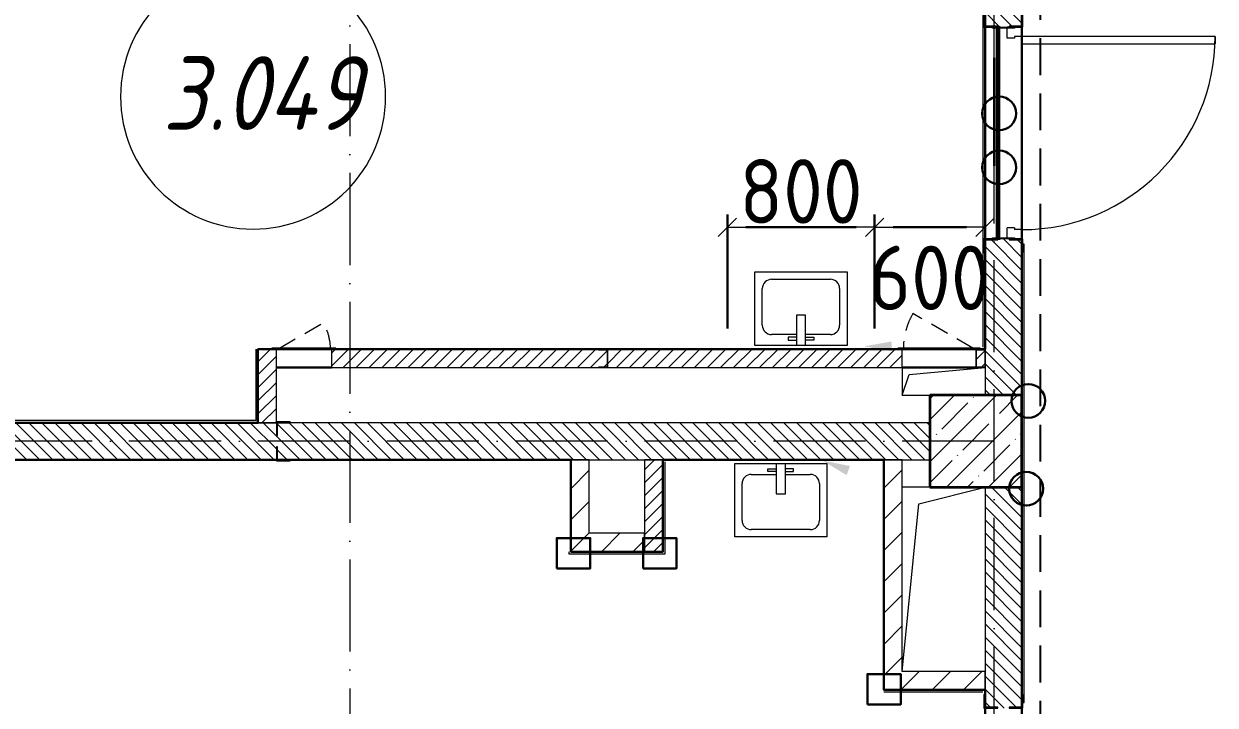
# Model space of a CAD drawing. Header units: millimetres. Extents: x -213536 to 1564669, y -45299 to 942238.
# Drawn here: x 433220 to 439692, y 449102 to 452803 of the extents above; entities that cross this region are included whole.
import ezdxf

# ---------------------------------------------------------------- set-up
doc = ezdxf.new("R2010")
doc.units = ezdxf.units.MM
for name, pattern in [('200_ШТРИХ_ш1п0_6_', [160, 100, -60]), ('50_200_ШТРИХ_1Т_ш5_п1_п1_', [700, 500, -100, 0, -100]), ('Штриховая _2 мм - 1 мм_', [300, 200, -100])]:
    doc.linetypes.add(name, pattern=pattern)
for name, color, linetype, lineweight in [('0-1', 7, 'Continuous', 5), ('0-2', 7, 'Continuous', 9), ('2) ПГП 4м', 4, 'Continuous', 30), ('2.2) ПГП двери 2.4 -', 134, 'Continuous', 60), ('3) ЖБ 4м', 3, 'Continuous', 30), ('4) Метл уголки', 6, 'Continuous', 30), ('5) Швы', 2, 'Continuous', 30), ('6) Мини окна 0.4 -', 10, 'Continuous', 30), ('Каркас_Импост', 7, 'Continuous', 13), ('Марки помещений', 7, 'Continuous', 9), ('Несущие колонны', 7, 'Continuous', 9), ('Несущие колонны-1', 7, 'Continuous', 35), ('Обобщенные модели', 7, 'Continuous', 9), ('Окна', 7, 'Continuous', 9), ('Оси-2', 7, '50_200_ШТРИХ_1Т_ш5_п1_п1_', 9), ('Открывание в плане-2', 7, '200_ШТРИХ_ш1п0_6_', 9), ('Открывание-1', 7, 'Continuous', 9), ('Панель', 7, 'Continuous', 13), ('Размеры', 7, 'Continuous', 15), ('Стены-1', 7, 'Continuous', 13), ('Текстовые примечания', 7, 'Continuous', 9), ('Штриховка разреза-1', 7, 'Continuous', 9)]:
    doc.layers.add(name, color=color, linetype=linetype, lineweight=lineweight)
doc.layers.add('Сантехнические приборы-1', color=7, linetype='Continuous', lineweight=9, true_color=0xaaaaaa)
doc.layers.add('СТ-1_1', color=7, linetype='Штриховая _2 мм - 1 мм_', lineweight=90, true_color=0x888888)
doc.layers.get('0-2').off()
doc.styles.add('ISOCPEUR_I_2', font='isocpeui.ttf', dxfattribs={"width": 0.85, "height": 2.3})
doc.styles.add('СПДС', font='isocpeur.ttf', dxfattribs={"width": 0.9})
doc.dimstyles.new('Размера А3', dxfattribs={"dimtxt": 200, "dimasz": 100, "dimexe": 70, "dimexo": 100, "dimgap": 20, "dimtad": 1, "dimdec": 0, "dimrnd": 10, "dimzin": 0, "dimdsep": 46, "dimtxsty": 'СПДС', "dimblk": 'ARROWHEAD_6', "dimcen": 1, "dimclrd": 256, "dimclre": 256, "dimclrt": 256, "dimazin": 0, "dimtfac": 1, "dimtdec": 0, "dimtmove": 2, "dimatfit": 3, "dimfxl": 1, "dimtolj": 1, "dimtzin": 0, "dimarcsym": 0})
pattern_1 = [(135, (0, 0), (-35.35534, -35.35534), [])]
pattern_2 = [(45, (0, 0), (-35.35534, 35.35534), [])]
pattern_3 = [(45, (0, 0), (-84.8528, 84.8528), [])]

# ---------------------------------------------------------------- blocks, each defined once
blk = doc.blocks.new('ARROWHEAD_6')
at = {"color": 0, "linetype": 'Continuous'}
for p, q in [((0, 0), (-1, 0)), ((-0.5, -0.5), (0.5, 0.5))]:
    blk.add_line(p, q, dxfattribs=at)
blk = doc.blocks.new('*D4803')
at = {"layer": 'Defpoints', "color": 0, "transparency": 16777216}
for p in [(437842.1, 451698.2), (437042.1, 451047.4), (437842.1, 451047.4)]:
    blk.add_point(p, dxfattribs=at)
at = {"layer": 'Размеры', "lineweight": -2, "transparency": 16777216}
for p, q in [((437042.1, 451147.4), (437042.1, 451768.2)), ((437842.1, 451147.4), (437842.1, 451768.2)), ((437142.1, 451698.2), (437742.1, 451698.2))]:
    blk.add_line(p, q, dxfattribs=at)
at = {"layer": 'Размеры', "lineweight": -2, "transparency": 16777216, "xscale": 100, "yscale": 100, "zscale": 100, "rotation": 180}
blk.add_blockref('ARROWHEAD_6', (437042.1, 451698.2), dxfattribs=at)
at = {"layer": 'Размеры', "lineweight": -2, "transparency": 16777216, "xscale": 100, "yscale": 100, "zscale": 100}
blk.add_blockref('ARROWHEAD_6', (437842.1, 451698.2), dxfattribs=at)
at = {"layer": 'Размеры', "transparency": 16777216, "insert": (437442.1, 451893.2), "char_height": 350, "width": 1.866, "attachment_point": 5, "style": 'СПДС'}
blk.add_mtext('\\A1;800', dxfattribs=at)
blk = doc.blocks.new('*D4804')
at = {"layer": 'Defpoints', "color": 0, "transparency": 16777216}
for p in [(438442.1, 451804.3), (438442.1, 451698.2), (437842.1, 451047.4)]:
    blk.add_point(p, dxfattribs=at)
at = {"layer": 'Размеры', "lineweight": -2, "transparency": 16777216}
for p, q in [((437842.1, 451147.4), (437842.1, 451768.2)), ((437942.1, 451698.2), (438342.1, 451698.2)), ((438442.1, 451704.3), (438442.1, 451628.2))]:
    blk.add_line(p, q, dxfattribs=at)
at = {"layer": 'Размеры', "lineweight": -2, "transparency": 16777216, "xscale": 100, "yscale": 100, "zscale": 100, "rotation": 180}
blk.add_blockref('ARROWHEAD_6', (437842.1, 451698.2), dxfattribs=at)
at = {"layer": 'Размеры', "lineweight": -2, "transparency": 16777216, "xscale": 100, "yscale": 100, "zscale": 100}
blk.add_blockref('ARROWHEAD_6', (438442.1, 451698.2), dxfattribs=at)
at = {"layer": 'Размеры', "transparency": 16777216, "insert": (438142.1, 451423.2), "char_height": 350, "width": 1.866, "attachment_point": 5, "style": 'СПДС'}
blk.add_mtext('\\A1;600', dxfattribs=at)
blk = doc.blocks.new('BSC_Колонна _Прямоугольная - 500х500-V45-АИ2_03_План отделки стен 3-го этажа _Часть 2_')
at = {"layer": 'Несущие колонны'}
h = blk.add_hatch(dxfattribs=at)
h.set_pattern_fill('FP_53', color=256, style=0, pattern_type=2)
h.set_pattern_definition([(45, (-7700, -25300), (-114.0493, 114.0493), []), (45, (-7585.95, -25300), (-114.0493, 114.0493), [201.613, -40.323, 3.353, -36.97])])
h.paths.add_polyline_path([(-250, -250), (250, -250), (250, 250), (-250, 250), (-250, 130.1)], flags=0)
at = {"layer": 'Несущие колонны-1'}
for p, q in [((250, 250), (-250, 250)), ((-250, 250), (-250, -250)), ((250, -250), (250, 250)), ((-250, -250), (250, -250))]:
    blk.add_line(p, q, dxfattribs=at)
blk = doc.blocks.new('SND_2D_Раковина1 - 400х300-17910372-АИ2_03_План отделки стен 3-го этажа _Часть 2_')
at = {"layer": 'Сантехнические приборы-1'}
for p, q in [((-250, -220), (-250, 180)), ((-250, 180), (250, 180)), ((-70, 150), (-25, 150)), ((-70, 135), (-70, 150)), ((-25, 135), (-70, 135)), ((-25, 180), (-25, 15)), ((25, 15), (25, 180)), ((70, 150), (25, 150)), ((25, 135), (70, 135)), ((70, 135), (70, 150)), ((250, 180), (250, -220)), ((-210, -130), (-210, 70)), ((-160, 120), (-25, 120)), ((25, 120), (160, 120)), ((210, 70), (210, -130)), ((-25, 15), (25, 15)), ((160, -180), (-160, -180)), ((250, -220), (-250, -220))]:
    blk.add_line(p, q, dxfattribs=at)
for centre, start, end in [((-160, 70), 90, 180), ((160, 70), 0, 90), ((-160, -130), 180, 270), ((160, -130), 270, 0)]:
    blk.add_arc(centre, 50, start, end, dxfattribs=at)
blk = doc.blocks.new('Дверь_СКБ_1Ст_Внутренняя_ШЕР - СОШ_Д-17__Дв_1150x2100h_Лаборантские_ Инструментальные_EI30-28665936-АИ2_03_План отделки стен 3-го этажа _Часть 2_')
at = {"layer": 'Каркас_Импост'}
for p, q in [((-512.5, 100), (-562.5, 100)), ((-562.5, 100), (-562.5, 20)), ((-512.5, 100), (-512.5, 60)), ((587.5, 100), (537.5, 100)), ((537.5, 100), (537.5, 60)), ((587.5, 100), (587.5, 20)), ((-502.5, 20), (-562.5, 20)), ((-512.5, 60), (-502.5, 60)), ((-502.5, 60), (-502.5, 20)), ((527.5, 60), (537.5, 60)), ((527.5, 60), (527.5, 20)), ((587.5, 20), (527.5, 20))]:
    blk.add_line(p, q, dxfattribs=at)
at = {"layer": 'Открывание-1'}
blk.add_arc((-512.5, 100), 1050, 360, 90, dxfattribs=at)
at = {"layer": 'Панель'}
for p, q in [((-512.5, 1150), (-472.5, 1150)), ((-512.5, 1150), (-512.5, 100)), ((-472.5, 100), (-472.5, 1150)), ((-512.5, 100), (-472.5, 100))]:
    blk.add_line(p, q, dxfattribs=at)
blk = doc.blocks.new('Фахверк_СКБ_Уголок - 200_3550-28187522-АИ2_03_План отделки стен 3-го этажа _Часть 2_')
at = {"layer": 'Обобщенные модели'}
for p, q in [((125, 156), (50, 156)), ((50, 156), (50, 150)), ((50, 150), (119, 150)), ((119, 150), (119, 81)), ((125, 81), (125, 156)), ((119, 81), (125, 81)), ((125, 19), (119, 19)), ((119, 19), (119, -50)), ((125, -56), (125, 19)), ((119, -50), (50, -50)), ((50, -50), (50, -56)), ((50, -56), (125, -56))]:
    blk.add_line(p, q, dxfattribs=at)
blk = doc.blocks.new('154_Фахверк_СКБ_Швеллер - Тип_100_3960-28331862-АИ2_03_План отделки стен 3-го этажа _Часть 2_')
at = {"layer": 'Обобщенные модели'}
for p, q in [((175, 50), (125, 50)), ((125, 50), (125, -50)), ((128, 47), (175, 47)), ((128, -47), (128, 47)), ((175, 47), (175, 50)), ((125, -50), (175, -50)), ((175, -47), (128, -47)), ((175, -50), (175, -47))]:
    blk.add_line(p, q, dxfattribs=at)
blk = doc.blocks.new('154_Стойка_СКБ_Уголок - СМ-2180_200-28268025-АИ2_03_План отделки стен 3-го этажа _Часть 2_')
at = {"layer": 'Обобщенные модели'}
for p, q in [((125, 156), (125, 81)), ((200, 156), (125, 156)), ((131, 81), (131, 150)), ((131, 150), (200, 150)), ((200, 150), (200, 156)), ((125, 81), (131, 81)), ((131, 19), (125, 19)), ((125, 19), (125, -56)), ((131, -50), (131, 19)), ((125, -56), (200, -56)), ((200, -50), (131, -50)), ((200, -56), (200, -50))]:
    blk.add_line(p, q, dxfattribs=at)
blk = doc.blocks.new('Стойка_Влож_Полоса боковая - Полоса-28213942-АИ2_03_План отделки стен 3-го этажа _Часть 2_')
at = {"layer": 'Обобщенные модели'}
for p, q in [((-5, 60), (0, 60)), ((-5, -60), (-5, 60)), ((0, 31), (0, -31)), ((0, -60), (-5, -60))]:
    blk.add_line(p, q, dxfattribs=at)
blk = doc.blocks.new('AR_Отверстие Ниша - Лючок-32405436-АИ2_03_План отделки стен 3-го этажа _Часть 2_')
at = {"layer": 'Окна'}
for p, q in [((-200, 50), (200, 50)), ((-200, -50), (-200, 50)), ((200, -50), (-200, -50))]:
    blk.add_line(p, q, dxfattribs=at)
blk = doc.blocks.new('Л_Общий_Лючок - Лючок-29684149-АИ2_03_План отделки стен 3-го этажа _Часть 2_')
at = {"layer": 'Окна'}
for p, q in [((-24, 0), (-24, -6)), ((424, 0), (400, 0)), ((424, 0), (424, -6)), ((-24, -6), (424, -6))]:
    blk.add_line(p, q, dxfattribs=at)
at = {"layer": 'Открывание в плане-2'}
blk.add_line((16.4, -6), (342, -194), dxfattribs=at)
blk.add_arc((6, 0), 388, 330, 359.10947, dxfattribs=at)
blk = doc.blocks.new('AR_Отверстие Ниша - Лючок-32403898-АИ2_03_План отделки стен 3-го этажа _Часть 2_')
at = {"layer": 'Окна'}
for p, q in [((-150, 50), (150, 50)), ((-150, -50), (-150, 50)), ((150, 50), (150, -50)), ((150, -50), (-150, -50))]:
    blk.add_line(p, q, dxfattribs=at)
blk = doc.blocks.new('Л_Общий_Лючок - Лючок-V205-АИ2_03_План отделки стен 3-го этажа _Часть 2_')
at = {"layer": 'Окна'}
for p, q in [((-24, 0), (-24, -6)), ((324, 0), (324, -6)), ((-24, -6), (324, -6))]:
    blk.add_line(p, q, dxfattribs=at)
at = {"layer": 'Открывание в плане-2'}
blk.add_line((283.6, -6), (44.6, -144), dxfattribs=at)
blk.add_arc((294, 0), 288, 181.19974, 210, dxfattribs=at)
blk = doc.blocks.new('154_Фахверк_СКБ_Швеллер - Тип_100_3960_зеркало-29769493-АИ2_03_План отделки стен 3-го этажа _Часть 2_')
at = {"layer": 'Обобщенные модели'}
for p, q in [((175, 50), (125, 50)), ((125, 50), (125, -50)), ((128, 47), (175, 47)), ((128, -47), (128, 47)), ((175, 47), (175, 50)), ((125, -50), (175, -50)), ((175, -47), (128, -47)), ((175, -50), (175, -47))]:
    blk.add_line(p, q, dxfattribs=at)
blk = doc.blocks.new('AR_Отверстие прямоугольное _в плите_ - AR_Отверстие прямоугольное _в плите_-30459275-АИ2_03_План отделки стен 3-го этажа _Часть 2_')
at = {"layer": 'Обобщенные модели'}
for p, q in [((-225, 75), (-225, -75)), ((-187.5, 37.5), (225, 75)), ((-225, -75), (-187.5, 37.5)), ((-225, -75), (-75, -75))]:
    blk.add_line(p, q, dxfattribs=at)
blk = doc.blocks.new('AR_Отверстие прямоугольное _в плите_ - AR_Отверстие прямоугольное _в плите_-30552560-АИ2_03_План отделки стен 3-го этажа _Часть 2_')
at = {"layer": 'Обобщенные модели'}
for p, q in [((-75, 500), (-225, 500)), ((-135, 410), (225, 500)), ((-225, -500), (-135, 410))]:
    blk.add_line(p, q, dxfattribs=at)
blk = doc.blocks.new('0125-Р-ОО-Ш2-АР-о_23_10_2024_rvt-1-АИ2_03_План отделки стен 3-го этажа _Часть 2_')
at = {"layer": 'Штриховка разреза-1'}
h = blk.add_hatch(dxfattribs=at)
h.set_pattern_fill('FP_1', color=256, style=0, pattern_type=2)
h.set_pattern_definition(pattern_1)
h.paths.add_polyline_path([(7750, 25550), (7950, 25550), (7950, 26394), (7881, 26394), (7881, 26400), (7819, 26400), (7819, 26394), (7750, 26394), (7750, 25700)], flags=0)
h.paths.add_polyline_path([(7819, 27550), (7881, 27550), (7881, 27556), (7950, 27556), (7950, 28050), (7750, 28050), (7750, 27556), (7819, 27556)], flags=0)
h = blk.add_hatch(dxfattribs=at)
h.set_pattern_fill('FP_92', color=256, style=0, pattern_type=2)
h.set_pattern_definition(pattern_2)
h.paths.add_polyline_path([(3900, 25400), (3900, 25800), (3800, 25800), (3800, 25400)], flags=0)
h = blk.add_hatch(dxfattribs=at)
h.set_pattern_fill('FP_92', color=256, style=0, pattern_type=2)
h.set_pattern_definition(pattern_2)
h.paths.add_polyline_path([(5650, 25700), (5650, 25703), (5697, 25703), (5697, 25797), (5650, 25797), (5650, 25800), (4200, 25800), (4200, 25700), (5261.7, 25700)], flags=0)
h.paths.add_polyline_path([(5700, 25700), (7300, 25700), (7300, 25800), (5700, 25800), (5700, 25703)], flags=0)
h.paths.add_polyline_path([(7748.5, 25703), (7750, 25703), (7750, 25797), (7703, 25797), (7703, 25703)], flags=0)
h = blk.add_hatch(dxfattribs=at)
h.set_pattern_fill('FP_1', color=256, style=0, pattern_type=2)
h.set_pattern_definition(pattern_1)
h.paths.add_polyline_path([(7450, 25200), (7450, 25400), (3906, 25400), (3906, 25331), (3900, 25331), (3900, 25400), (400, 25400), (400, 25200), (3900, 25200), (3900, 25269), (3906, 25269), (3906, 25200), (7125.7, 25200)], flags=0)
h = blk.add_hatch(dxfattribs=at)
h.set_pattern_fill('FP_3', color=256, style=0, pattern_type=2)
h.set_pattern_definition(pattern_3)
h.paths.add_polyline_path([(5600, 24700), (5600, 25200), (5500, 25200), (5500, 24700)], flags=0)
h = blk.add_hatch(dxfattribs=at)
h.set_pattern_fill('FP_92', color=256, style=0, pattern_type=2)
h.set_pattern_definition(pattern_2)
h.paths.add_polyline_path([(6000, 24700), (6000, 25200), (5900, 25200), (5900, 24700)], flags=0)
h = blk.add_hatch(dxfattribs=at)
h.set_pattern_fill('FP_3', color=256, style=0, pattern_type=2)
h.set_pattern_definition(pattern_3)
h.paths.add_polyline_path([(7300, 23950), (7300, 25200), (7200, 25200), (7200, 23950)], flags=0)
h = blk.add_hatch(dxfattribs=at)
h.set_pattern_fill('FP_1', color=256, style=0, pattern_type=2)
h.set_pattern_definition(pattern_1)
h.paths.add_polyline_path([(7950, 19550), (7950, 19844), (7881, 19844), (7880, 19850), (7819, 19850), (7819, 19844), (7750, 19844), (7750, 19550), (7910, 19550)], flags=0)
h.paths.add_polyline_path([(7910, 19850), (7950, 19850), (7950, 19880), (7880, 19880), (7880, 20720), (7950, 20720), (7950, 20750), (7910, 20750), (7910, 20745), (7790, 20745), (7790, 20750), (7750, 20750), (7750, 19850), (7790, 19850), (7790, 19855), (7910, 19855)], flags=0)
h.paths.add_polyline_path([(7840.4, 20750), (7881, 20750), (7881, 20756), (7950, 20756), (7949, 21740), (7750, 21740), (7750, 20756), (7819, 20756), (7819, 20750)], flags=0)
h.paths.add_polyline_path([(7950, 22140), (7950, 22694), (7881, 22694), (7881, 22700), (7819, 22700), (7819, 22694), (7750, 22694), (7750, 22140), (7949, 22140)], flags=0)
h.paths.add_polyline_path([(7819, 23850), (7881, 23850), (7881, 23856), (7950, 23856), (7950, 25050), (7750, 25050), (7750, 23856), (7819, 23856)], flags=0)
h = blk.add_hatch(dxfattribs=at)
h.set_pattern_fill('FP_3', color=256, style=0, pattern_type=2)
h.set_pattern_definition(pattern_3)
h.paths.add_polyline_path([(5900, 24700), (5900, 24800), (5600, 24800), (5600, 24700)], flags=0)
h = blk.add_hatch(dxfattribs=at)
h.set_pattern_fill('FP_3', color=256, style=0, pattern_type=2)
h.set_pattern_definition(pattern_3)
h.paths.add_polyline_path([(7300, 23950), (7750, 23950), (7750, 24050), (7300, 24050)], flags=0)
at = {"layer": 'Стены-1'}
for p, q in [((7750, 26325), (7750, 25800)), ((7950, 25550), (7950, 26325)), ((3800, 25800), (3800, 25400)), ((3900, 25800), (3800, 25800)), ((5650, 25800), (4200, 25800)), ((7276, 25800), (5700, 25800)), ((7750, 25797), (7750, 25703)), ((7750, 25703), (7750, 25797)), ((3900, 25406), (3900, 25700)), ((4200, 25700), (5650, 25700)), ((5700, 25700), (7300, 25700)), ((7750, 25700), (7750, 25550)), ((3900, 25400), (400, 25400)), ((3800, 25400), (3900, 25400)), ((7450, 25400), (3975, 25400)), ((400, 25200), (3900, 25200)), ((3975, 25200), (7450, 25200)), ((5600, 25200), (5500, 25200)), ((5500, 25200), (5500, 24700)), ((5600, 24800), (5600, 25200)), ((6000, 25200), (5900, 25200)), ((5900, 25200), (5900, 24700)), ((6000, 24700), (6000, 25200)), ((7300, 25200), (7200, 25200)), ((7200, 25200), (7200, 23950)), ((7300, 24050), (7300, 25200)), ((7750, 25050), (7750, 23925)), ((7950, 23925), (7950, 25050)), ((5900, 24800), (5600, 24800)), ((5900, 24700), (5900, 24800)), ((5500, 24700), (5600, 24700)), ((5600, 24700), (5900, 24700)), ((5900, 24700), (6000, 24700)), ((7750, 24050), (7300, 24050)), ((7750, 23950), (7750, 24050)), ((7200, 23950), (7300, 23950)), ((7300, 23950), (7750, 23950))]:
    blk.add_line(p, q, dxfattribs=at)
at = {"layer": '0-2'}
for name, p, rotation in [('154_Стойка_СКБ_Уголок - СМ-2180_200-28268025-АИ2_03_План отделки стен 3-го этажа _Часть 2_', (7900, 27425), 89.99999999999991), ('Стойка_Влож_Полоса боковая - Полоса-28213942-АИ2_03_План отделки стен 3-го этажа _Часть 2_', (7850, 27550), 89.99999999999991), ('Дверь_СКБ_1Ст_Внутренняя_ШЕР - СОШ_Д-17__Дв_1150x2100h_Лаборантские_ Инструментальные_EI30-28665936-АИ2_03_План отделки стен 3-го этажа _Часть 2_', (7850, 26987.5), 269.9999999999999), ('Стойка_Влож_Полоса боковая - Полоса-28213942-АИ2_03_План отделки стен 3-го этажа _Часть 2_', (7850, 26400), 269.9999999999999), ('154_Стойка_СКБ_Уголок - СМ-2180_200-28268025-АИ2_03_План отделки стен 3-го этажа _Часть 2_', (7800, 26525), 269.9999999999999), ('SND_2D_Раковина1 - 400х300-17910372-АИ2_03_План отделки стен 3-го этажа _Часть 2_', (6750, 26000), 180), ('Л_Общий_Лючок - Лючок-29684149-АИ2_03_План отделки стен 3-го этажа _Часть 2_', (7700, 25800), 180), ('Л_Общий_Лючок - Лючок-V205-АИ2_03_План отделки стен 3-го этажа _Часть 2_', (4200, 25800), 180), ('154_Фахверк_СКБ_Швеллер - Тип_100_3960-28331862-АИ2_03_План отделки стен 3-го этажа _Часть 2_', (5825, 25750), 180), ('Фахверк_СКБ_Уголок - 200_3550-28187522-АИ2_03_План отделки стен 3-го этажа _Часть 2_', (4025, 25350), 180), ('154_Стойка_СКБ_Уголок - СМ-2180_200-28268025-АИ2_03_План отделки стен 3-го этажа _Часть 2_', (7900, 23725), 89.99999999999991)]:
    blk.add_blockref(name, p, dxfattribs=dict(at, rotation=rotation))
for name, p in [('AR_Отверстие Ниша - Лючок-32403898-АИ2_03_План отделки стен 3-го этажа _Часть 2_', (4050, 25750)), ('AR_Отверстие Ниша - Лючок-32405436-АИ2_03_План отделки стен 3-го этажа _Часть 2_', (7500, 25750)), ('154_Фахверк_СКБ_Швеллер - Тип_100_3960_зеркало-29769493-АИ2_03_План отделки стен 3-го этажа _Часть 2_', (7575, 25750)), ('AR_Отверстие прямоугольное _в плите_ - AR_Отверстие прямоугольное _в плите_-30459275-АИ2_03_План отделки стен 3-го этажа _Часть 2_', (7525, 25625)), ('BSC_Колонна _Прямоугольная - 500х500-V45-АИ2_03_План отделки стен 3-го этажа _Часть 2_', (7700, 25300)), ('SND_2D_Раковина1 - 400х300-17910372-АИ2_03_План отделки стен 3-го этажа _Часть 2_', (6640, 25000)), ('AR_Отверстие прямоугольное _в плите_ - AR_Отверстие прямоугольное _в плите_-30552560-АИ2_03_План отделки стен 3-го этажа _Часть 2_', (7525, 24550))]:
    blk.add_blockref(name, p, dxfattribs=at)
blk = doc.blocks.new('AI_Марка_Помещение_х1__Общий_E___ISO-2_1K_ - Номер-16210215-АИ2_03_План отделки стен 3-го этажа _Часть 2_')
at = {"layer": 'Марки помещений'}
for start, end in [(360, 180), (180, 360)]:
    blk.add_arc((0.039, 0.312), 2.4, start, end, dxfattribs=at)
blk = doc.blocks.new('3этНиз')
at = {"layer": 'Текстовые примечания'}
for points in [[(437784.6, 451051.1), (437934.6, 451024.7), (437934.6, 451077.6)], [(437559.3, 450430.4), (437689.7, 450351.6), (437708.7, 450401)]]:
    blk.add_hatch(color=256, dxfattribs=at).paths.add_polyline_path(points, flags=0)
at = {"layer": 'СТ-1_1', "lineweight": 25}
blk.add_line((438742.1, 468325.4), (438742.1, 436617.4), dxfattribs=at)
at = {"layer": 'Стены-1'}
for p, q in [((438430.1, 452923.4), (438430.1, 451047.4)), ((438442.1, 451635.4), (438442.1, 452785.4)), ((438654.1, 451605.4), (438648.1, 451605.4)), ((438654.1, 449115.4), (438654.1, 451605.4)), ((438442.1, 451035.4), (438442.1, 451560.4)), ((438642.1, 451560.4), (438642.1, 450785.4)), ((434480.1, 451035.4), (434480.1, 450647.4)), ((434492.1, 450635.4), (434492.1, 451035.4)), ((431092.1, 450635.4), (434492.1, 450635.4)), ((434480.1, 450647.4), (431104.1, 450647.4)), ((436692.1, 450435.4), (436692.1, 449935.4)), ((436704.1, 450435.4), (436692.1, 450435.4)), ((436704.1, 449923.4), (436704.1, 450423.4)), ((438642.1, 450285.4), (438642.1, 449160.4)), ((436180.1, 449935.4), (436180.1, 449923.4)), ((436180.1, 449923.4), (436704.1, 449923.4)), ((436692.1, 449935.4), (436192.1, 449935.4)), ((438442.1, 449185.4), (437892.1, 449185.4)), ((437892.1, 449173.4), (438430.1, 449173.4)), ((438442.1, 449173.4), (438442.1, 449185.4)), ((438648.1, 449115.4), (438654.1, 449115.4))]:
    blk.add_line(p, q, dxfattribs=at)
at = {"layer": '0-1'}
blk.add_blockref('0125-Р-ОО-Ш2-АР-о_23_10_2024_rvt-1-АИ2_03_План отделки стен 3-го этажа _Часть 2_', (430692.1, 425235.4), dxfattribs=at)
at = {"layer": 'Марки помещений', "color": 3, "xscale": 300, "yscale": 300, "zscale": 99.99999999999993}
blk.add_blockref('AI_Марка_Помещение_х1__Общий_E___ISO-2_1K_ - Номер-16210215-АИ2_03_План отделки стен 3-го этажа _Часть 2_', (434454, 452314.3), dxfattribs=at)
at = {"layer": 'Марки помещений', "color": 114, "true_color": 0x139b48, "insert": (433974.9, 452627.2), "char_height": 400, "width": 817.721, "attachment_point": 1, "style": 'ISOCPEUR_I_2'}
blk.add_mtext('3.049', dxfattribs=at)
blk = doc.blocks.new('Ось 3 этаж')
at = {"layer": 'Оси-2'}
for p, q in [((434992.1, 477896.8), (434992.1, 423014.8)), ((438492.1, 423014.8), (438492.1, 477896.8)), ((438492.1, 450535.4), (428373.3, 450535.4))]:
    blk.add_line(p, q, dxfattribs=at)
at = {"layer": 'Размеры'}
for base, p1, p2, picture, middle in [((437842.1, 451698.2), (437042.1, 451047.4), (437842.1, 451047.4), '*D4803', (437442.1, 451893.2)), ((438442.1, 451698.2), (437842.1, 451047.4), (438442.1, 451804.3), '*D4804', (438142.1, 451423.2))]:
    dim = blk.add_linear_dim(base=base, p1=p1, p2=p2, dimstyle='Размера А3', override={"dimtxt": 350}, dxfattribs=at)
    dim.commit()
    dim.dimension.update_dxf_attribs({"geometry": picture, "text_midpoint": middle})

msp = doc.modelspace()

# ---------------------------------------------------------------- linework, layer by layer
at = {"layer": '2) ПГП 4м'}
for points in [[(430842.1, 456535.4), (435642.1, 456535.4), (435642.1, 456085.4), (436342.1, 456086.6), (436342.1, 456535.4), (437892.1, 456535.4), (437892.1, 452935.4), (438442.1, 452935.4), (438442.1, 451035.4), (434492.1, 451035.4), (434492.1, 450635.4), (431092.1, 450635.4)], [(438642.1, 453285.4), (438642.1, 450785.4)], [(431092.1, 450435.4), (436192.1, 450435.4), (436192.1, 449935.4), (436692.1, 449935.4), (436692.1, 450435.4), (437892.1, 450435.4), (437892.1, 449185.4), (438442.1, 449185.4), (438442.1, 447884.1), (430842.1, 447885.4)], [(438642.1, 450285.4), (438642.1, 444785.4)]]:
    msp.add_lwpolyline(points, dxfattribs=at)
at = {"layer": '2.2) ПГП двери 2.4 -'}
msp.add_lwpolyline([(438511.1, 452791.4), (438511.1, 451629.4)], dxfattribs=at)
at = {"layer": '3) ЖБ 4м'}
msp.add_lwpolyline([(438642.1, 450285.4), (438642.1, 450785.4)], dxfattribs=at)
at = {"layer": '4) Метл уголки'}
for points in [[(436115.8, 449844.9), (436297.1, 449844.9), (436297.1, 450009.6), (436115.8, 450009.6)], [(436584, 449844.9), (436765.3, 449844.9), (436765.3, 450009.6), (436584, 450009.6)], [(437802.7, 449105.8), (437984, 449105.8), (437984, 449270.5), (437802.7, 449270.5)]]:
    msp.add_lwpolyline(points, close=True, dxfattribs=at)
at = {"layer": '5) Швы'}
for centre in [(438518.6, 452316.7), (438518.6, 452023.3), (438676.9, 450754.8), (438665.4, 450277.7)]:
    msp.add_circle(centre, 91.6, dxfattribs=at)
at = {"layer": '6) Мини окна 0.4 -'}
for points in [[(438492.1, 452031.7), (438492.1, 452618.6)], [(434592.1, 450935.4), (434892.1, 450935.4)], [(437992.1, 450935.4), (438395.1, 450935.4)]]:
    msp.add_lwpolyline(points, dxfattribs=at)

# ---------------------------------------------------------------- block references
at = {"color": 5, "lineweight": 30}
msp.add_blockref('Ось 3 этаж', (0, 0), dxfattribs=at)
at = {"layer": '3) ЖБ 4м'}
msp.add_blockref('3этНиз', (0, 0), dxfattribs=at)

# ---------------------------------------------------------------- texts
at = {"layer": 'Марки помещений', "color": 114, "true_color": 0x139b48, "insert": (433975.7, 452627.1), "char_height": 400, "width": 817.721, "attachment_point": 1, "style": 'ISOCPEUR_I_2'}
msp.add_mtext('3.049', dxfattribs=at)

doc.saveas('drawing.dxf')
